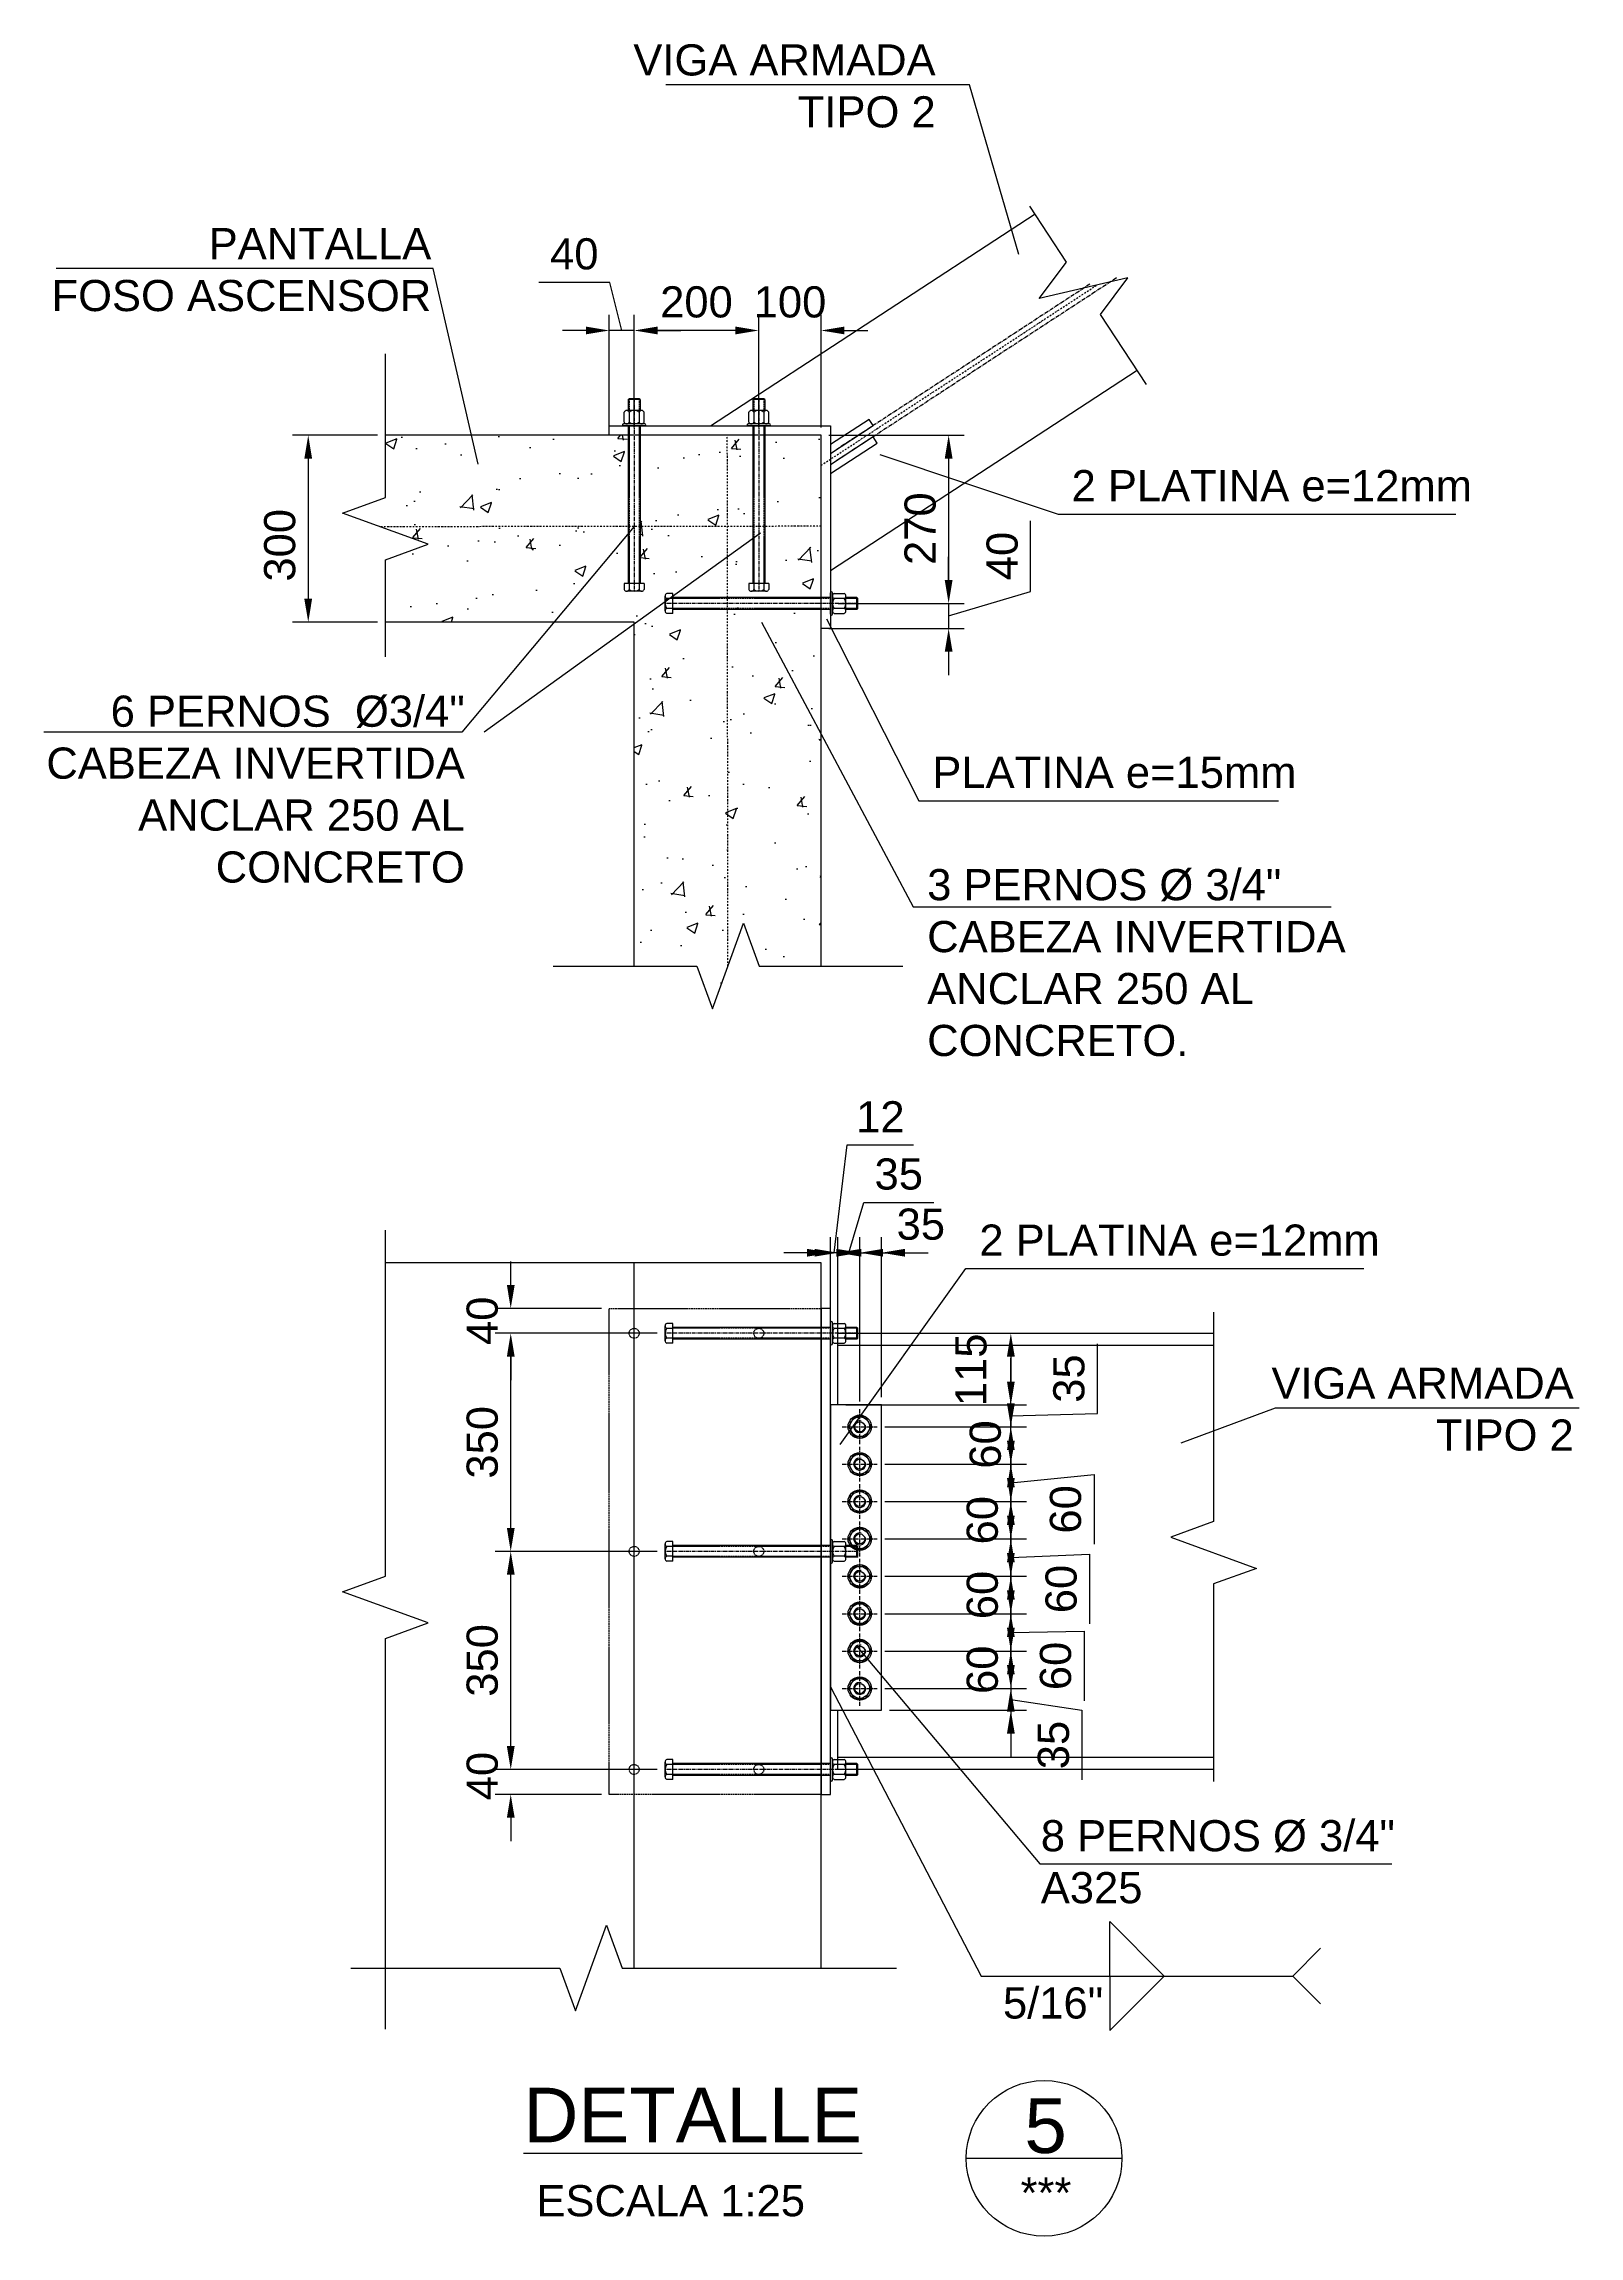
# Model space of a CAD drawing. Header units: millimetres. Extents: x 59135 to 3708801, y -250967 to 196121.
# Drawn here: x 3683792 to 3686255, y 160478 to 163996 of the extents above; entities that cross this region are included whole.
import ezdxf
from ezdxf.enums import TextEntityAlignment as Align

# ---------------------------------------------------------------- set-up
doc = ezdxf.new("R2010")
doc.units = ezdxf.units.MM
doc.header["$LTSCALE"] = 5
doc.header["$PDMODE"] = 3
for name, pattern in [('CENTER', [2, 1.25, -0.25, 0.25, -0.25]), ('DASHDOT', [1, 0.5, -0.25, 0, -0.25]), ('HIDDEN', [0.375, 0.25, -0.125])]:
    doc.linetypes.add(name, pattern=pattern)
doc.layers.get('Defpoints').update_dxf_attribs({"color": 251})
for name, color, linetype in [('EE-4', 2, 'Continuous'), ('EE-5', 7, 'Continuous'), ('EE-ACHURADOS', 9, 'Continuous'), ('EE-CENTROS', 8, 'CENTER'), ('EE-COTAS', 1, 'Continuous'), ('EE-EJES', 8, 'DASHDOT'), ('EE-OCULTAS', 252, 'HIDDEN'), ('EE-OCULTO', 252, 'HIDDEN'), ('EE-PERNOS 3-4', 71, 'Continuous'), ('EE-PLATINA 1-2', 121, 'Continuous'), ('EE-PLATINA 15', 141, 'Continuous'), ('EE-TEXTO 1', 4, 'Continuous'), ('EE-TEXTO 2', 2, 'Continuous'), ('EE-V ARMADA TIPO 2', 32, 'Continuous')]:
    doc.layers.add(name, color=color, linetype=linetype)
doc.styles.add('ARIAL EE', font='arial.ttf')
doc.dimstyles.new('EE 1_STANDAR', dxfattribs={"dimtxt": 2, "dimasz": 1.5, "dimexe": 1, "dimexo": 0.5, "dimgap": 0.8, "dimtad": 1, "dimdec": 0, "dimdsep": 46, "dimtxsty": 'ARIAL EE', "dimcen": 0.09, "dimclrd": 256, "dimclre": 256, "dimclrt": 2, "dimadec": 0, "dimazin": 0, "dimtfac": 1, "dimtdec": 0, "dimtofl": 0, "dimtmove": 1, "dimatfit": 2, "dimfxl": 1, "dimtolj": 1, "dimlwd": -1, "dimlwe": -1, "dimarcsym": 1})

# ---------------------------------------------------------------- blocks, each defined once
blk = doc.blocks.new('*U1687')
for p, q in [((-15.9, 253), (-15.9, 262.3)), ((-15.9, 253), (15.9, 253)), ((-11.9, 265.2), (11.9, 265.2)), ((-11.9, 265.2), (-7.9, 265.2)), ((-9.5, 0), (-9.5, 253)), ((-7.9, 265.2), (7.9, 265.2)), ((-7.9, 253), (-7.9, 262.3)), ((7.9, 253), (7.9, 262.3)), ((9.5, 0), (9.5, 253)), ((15.9, 253), (15.9, 262.3)), ((-17.2, 0), (17.2, 0)), ((-18.7, -1.6), (-18.7, -1.5)), ((-17.2, -3.1), (17.2, -3.1)), ((-15.9, -6), (-15.9, -21.8)), ((-11.9, -24.6), (11.9, -24.6)), ((-9.5, -42.2), (-9.5, -24.6)), ((-7.9, -21.8), (-7.9, -6)), ((7.9, -21.8), (7.9, -6)), ((9.5, -42.2), (9.5, -24.6)), ((15.9, -6), (15.9, -21.8)), ((18.7, -1.5), (18.7, -1.6)), ((-9.5, -42.2), (9.5, -42.2)), ((-9.5, -42.2), (-8, -43.7)), ((-8, -43.7), (8, -43.7)), ((9.5, -42.2), (8, -43.7))]:
    blk.add_line(p, q)
for centre, radius, start, end in [((-11.9, 261.1), 4.17, 17.9379, 162.0621), ((0, 252.9), 12.4, 50.0288, 129.9712), ((11.9, 261.1), 4.17, 17.9379, 162.0621), ((17.2, -1.5), 1.5, 0, 90), ((-17.2, -1.5), 1.5, 90, 180), ((-17.2, -1.6), 1.5, 180, 270), ((-11.9, -7.3), 4.17, 17.9379, 162.0621), ((-11.9, -20.5), 4.17, 197.9379, 342.0621), ((0, -15.5), 12.4, 50.0288, 129.9712), ((0, -12.3), 12.4, 230.0288, 309.9712), ((11.9, -7.3), 4.17, 17.9379, 162.0621), ((11.9, -20.5), 4.17, 197.9379, 342.0621), ((17.2, -1.6), 1.5, 270, 0)]:
    blk.add_arc(centre, radius, start, end)
at = {"layer": 'EE-CENTROS'}
blk.add_line((0, -43.7), (0, 265.2), dxfattribs=at)
at = {"layer": 'EE-OCULTAS'}
for p, q in [((-8, 0), (-8, 253)), ((8, 0), (8, 253)), ((-8, -43.7), (-8, -24.6)), ((8, -43.7), (8, -24.6))]:
    blk.add_line(p, q, dxfattribs=at)
blk = doc.blocks.new('T-3-4')
blk.add_lwpolyline([(-9.2, 15.9), (-18.3, 0), (-9.2, -15.9), (9.2, -15.9), (18.3, 0), (9.2, 15.9)], close=True)
for radius in [18.7, 15.9, 8.02]:
    blk.add_circle((0, 0), radius)
blk.add_arc((0, 0), 9.52, 75, 15)
at = {"layer": 'EE-CENTROS'}
for p, q in [((-28, 0), (28, 0)), ((0, -28), (0, 28))]:
    blk.add_line(p, q, dxfattribs=at)
blk = doc.blocks.new('*D1856')
at = {"layer": 'Defpoints', "color": 0, "transparency": 16777216}
for p in [(3685157.7, 161926.5), (3685066.2, 161811.5), (3685343.6, 161811.5)]:
    blk.add_point(p, dxfattribs=at)
at = {"layer": 'EE-COTAS', "transparency": 16777216}
for p, q in [((3685170.2, 161926.5), (3685368.6, 161926.5)), ((3685343.6, 161889), (3685343.6, 161849)), ((3685078.7, 161811.5), (3685368.6, 161811.5))]:
    blk.add_line(p, q, dxfattribs=at)
for points in [[(3685337.4, 161889), (3685349.9, 161889), (3685343.6, 161926.5)], [(3685337.4, 161849), (3685349.9, 161849), (3685343.6, 161811.5)]]:
    blk.add_solid(points, dxfattribs=at)
at = {"layer": 'EE-COTAS', "color": 2, "transparency": 16777216, "insert": (3685279.9, 161867.8), "char_height": 50, "attachment_point": 5, "rotation": 90, "style": 'ARIAL EE'}
blk.add_mtext('\\A1;115', dxfattribs=at)
blk = doc.blocks.new('*D1857')
at = {"layer": 'Defpoints', "color": 0, "transparency": 16777216}
for p in [(3685138.9, 161811.5), (3685129.2, 161776.5), (3685343.6, 161776.5)]:
    blk.add_point(p, dxfattribs=at)
at = {"layer": 'EE-COTAS', "transparency": 16777216}
for p, q in [((3685343.6, 161849), (3685343.6, 161886.5)), ((3685482.5, 161797.8), (3685482.5, 161909.7)), ((3685151.4, 161811.5), (3685368.6, 161811.5)), ((3685343.6, 161811.5), (3685343.6, 161776.5)), ((3685141.7, 161776.5), (3685368.6, 161776.5)), ((3685343.6, 161794), (3685482.5, 161797.8)), ((3685343.6, 161739), (3685343.6, 161701.5))]:
    blk.add_line(p, q, dxfattribs=at)
for points in [[(3685337.4, 161849), (3685349.9, 161849), (3685343.6, 161811.5)], [(3685337.4, 161739), (3685349.9, 161739), (3685343.6, 161776.5)]]:
    blk.add_solid(points, dxfattribs=at)
at = {"layer": 'EE-COTAS', "color": 2, "transparency": 16777216, "insert": (3685437, 161853.8), "char_height": 50, "attachment_point": 5, "rotation": 90, "style": 'ARIAL EE'}
blk.add_mtext('\\A1;35', dxfattribs=at)
blk = doc.blocks.new('*D1858')
at = {"layer": 'Defpoints', "color": 0, "transparency": 16777216}
for p in [(3685129.2, 161776.5), (3685129.2, 161716.5), (3685343.6, 161716.5)]:
    blk.add_point(p, dxfattribs=at)
at = {"layer": 'EE-COTAS', "transparency": 16777216}
for p, q in [((3685343.6, 161814), (3685343.6, 161851.5)), ((3685141.7, 161776.5), (3685368.6, 161776.5)), ((3685141.7, 161716.5), (3685368.6, 161716.5)), ((3685343.6, 161679), (3685343.6, 161641.5))]:
    blk.add_line(p, q, dxfattribs=at)
for points in [[(3685337.4, 161814), (3685349.9, 161814), (3685343.6, 161776.5)], [(3685337.4, 161679), (3685349.9, 161679), (3685343.6, 161716.5)]]:
    blk.add_solid(points, dxfattribs=at)
at = {"layer": 'EE-COTAS', "color": 2, "transparency": 16777216, "insert": (3685302.9, 161748), "char_height": 50, "attachment_point": 5, "rotation": 90, "style": 'ARIAL EE'}
blk.add_mtext('\\A1;60', dxfattribs=at)
blk = doc.blocks.new('*D1859')
at = {"layer": 'Defpoints', "color": 0, "transparency": 16777216}
for p in [(3685129.2, 161716.5), (3685129.2, 161656.5), (3685343.6, 161656.5)]:
    blk.add_point(p, dxfattribs=at)
at = {"layer": 'EE-COTAS', "transparency": 16777216}
for p, q in [((3685343.6, 161754), (3685343.6, 161791.5)), ((3685141.7, 161716.5), (3685368.6, 161716.5)), ((3685343.6, 161716.5), (3685343.6, 161656.5)), ((3685343.6, 161686.5), (3685477.2, 161699.8)), ((3685477.2, 161699.8), (3685477.2, 161588.1)), ((3685141.7, 161656.5), (3685368.6, 161656.5)), ((3685343.6, 161619), (3685343.6, 161581.5))]:
    blk.add_line(p, q, dxfattribs=at)
for points in [[(3685337.4, 161754), (3685349.9, 161754), (3685343.6, 161716.5)], [(3685337.4, 161619), (3685349.9, 161619), (3685343.6, 161656.5)]]:
    blk.add_solid(points, dxfattribs=at)
at = {"layer": 'EE-COTAS', "color": 2, "transparency": 16777216, "insert": (3685431.6, 161643.9), "char_height": 50, "attachment_point": 5, "rotation": 90, "style": 'ARIAL EE'}
blk.add_mtext('\\A1;60', dxfattribs=at)
blk = doc.blocks.new('*D1860')
at = {"layer": 'Defpoints', "color": 0, "transparency": 16777216}
for p in [(3685129.2, 161656.5), (3685129.2, 161596.5), (3685343.6, 161596.5)]:
    blk.add_point(p, dxfattribs=at)
at = {"layer": 'EE-COTAS', "transparency": 16777216}
for p, q in [((3685343.6, 161694), (3685343.6, 161731.5)), ((3685141.7, 161656.5), (3685368.6, 161656.5)), ((3685141.7, 161596.5), (3685368.6, 161596.5)), ((3685343.6, 161559), (3685343.6, 161521.5))]:
    blk.add_line(p, q, dxfattribs=at)
for points in [[(3685337.4, 161694), (3685349.9, 161694), (3685343.6, 161656.5)], [(3685337.4, 161559), (3685349.9, 161559), (3685343.6, 161596.5)]]:
    blk.add_solid(points, dxfattribs=at)
at = {"layer": 'EE-COTAS', "color": 2, "transparency": 16777216, "insert": (3685298.1, 161626.5), "char_height": 50, "attachment_point": 5, "rotation": 90, "style": 'ARIAL EE'}
blk.add_mtext('\\A1;60', dxfattribs=at)
blk = doc.blocks.new('*D1861')
at = {"layer": 'Defpoints', "color": 0, "transparency": 16777216}
for p in [(3685129.2, 161596.5), (3685129.2, 161536.5), (3685343.6, 161536.5)]:
    blk.add_point(p, dxfattribs=at)
at = {"layer": 'EE-COTAS', "transparency": 16777216}
for p, q in [((3685343.6, 161634), (3685343.6, 161671.5)), ((3685141.7, 161596.5), (3685368.6, 161596.5)), ((3685343.6, 161596.5), (3685343.6, 161536.5)), ((3685343.6, 161566.5), (3685470, 161571.9)), ((3685470, 161571.9), (3685470, 161460.2)), ((3685141.7, 161536.5), (3685368.6, 161536.5)), ((3685343.6, 161499), (3685343.6, 161461.5))]:
    blk.add_line(p, q, dxfattribs=at)
for points in [[(3685337.4, 161634), (3685349.9, 161634), (3685343.6, 161596.5)], [(3685337.4, 161499), (3685349.9, 161499), (3685343.6, 161536.5)]]:
    blk.add_solid(points, dxfattribs=at)
at = {"layer": 'EE-COTAS', "color": 2, "transparency": 16777216, "insert": (3685424.5, 161516.1), "char_height": 50, "attachment_point": 5, "rotation": 90, "style": 'ARIAL EE'}
blk.add_mtext('\\A1;60', dxfattribs=at)
blk = doc.blocks.new('*D1862')
at = {"layer": 'Defpoints', "color": 0, "transparency": 16777216}
for p in [(3685129.2, 161536.5), (3685129.2, 161476.5), (3685343.6, 161476.5)]:
    blk.add_point(p, dxfattribs=at)
at = {"layer": 'EE-COTAS', "transparency": 16777216}
for p, q in [((3685343.6, 161574), (3685343.6, 161611.5)), ((3685141.7, 161536.5), (3685368.6, 161536.5)), ((3685141.7, 161476.5), (3685368.6, 161476.5)), ((3685343.6, 161439), (3685343.6, 161401.5))]:
    blk.add_line(p, q, dxfattribs=at)
for points in [[(3685337.4, 161574), (3685349.9, 161574), (3685343.6, 161536.5)], [(3685337.4, 161439), (3685349.9, 161439), (3685343.6, 161476.5)]]:
    blk.add_solid(points, dxfattribs=at)
at = {"layer": 'EE-COTAS', "color": 2, "transparency": 16777216, "insert": (3685298.1, 161506.5), "char_height": 50, "attachment_point": 5, "rotation": 90, "style": 'ARIAL EE'}
blk.add_mtext('\\A1;60', dxfattribs=at)
blk = doc.blocks.new('*D1863')
at = {"layer": 'Defpoints', "color": 0, "transparency": 16777216}
for p in [(3685129.2, 161476.5), (3685129.2, 161416.5), (3685343.6, 161416.5)]:
    blk.add_point(p, dxfattribs=at)
at = {"layer": 'EE-COTAS', "transparency": 16777216}
for p, q in [((3685343.6, 161514), (3685343.6, 161551.5)), ((3685141.7, 161476.5), (3685368.6, 161476.5)), ((3685343.6, 161476.5), (3685343.6, 161416.5)), ((3685343.6, 161446.5), (3685461.1, 161448.4)), ((3685461.1, 161448.4), (3685461.1, 161336.7)), ((3685141.7, 161416.5), (3685368.6, 161416.5)), ((3685343.6, 161379), (3685343.6, 161341.5))]:
    blk.add_line(p, q, dxfattribs=at)
for points in [[(3685337.4, 161514), (3685349.9, 161514), (3685343.6, 161476.5)], [(3685337.4, 161379), (3685349.9, 161379), (3685343.6, 161416.5)]]:
    blk.add_solid(points, dxfattribs=at)
at = {"layer": 'EE-COTAS', "color": 2, "transparency": 16777216, "insert": (3685415.6, 161392.6), "char_height": 50, "attachment_point": 5, "rotation": 90, "style": 'ARIAL EE'}
blk.add_mtext('\\A1;60', dxfattribs=at)
blk = doc.blocks.new('*D1864')
at = {"layer": 'Defpoints', "color": 0, "transparency": 16777216}
for p in [(3685129.2, 161416.5), (3685129.2, 161356.5), (3685343.6, 161356.5)]:
    blk.add_point(p, dxfattribs=at)
at = {"layer": 'EE-COTAS', "transparency": 16777216}
for p, q in [((3685343.6, 161454), (3685343.6, 161491.5)), ((3685141.7, 161416.5), (3685368.6, 161416.5)), ((3685141.7, 161356.5), (3685368.6, 161356.5)), ((3685343.6, 161319), (3685343.6, 161281.5))]:
    blk.add_line(p, q, dxfattribs=at)
for points in [[(3685337.4, 161454), (3685349.9, 161454), (3685343.6, 161416.5)], [(3685337.4, 161319), (3685349.9, 161319), (3685343.6, 161356.5)]]:
    blk.add_solid(points, dxfattribs=at)
at = {"layer": 'EE-COTAS', "color": 2, "transparency": 16777216, "insert": (3685298.1, 161386.5), "char_height": 50, "attachment_point": 5, "rotation": 90, "style": 'ARIAL EE'}
blk.add_mtext('\\A1;60', dxfattribs=at)
blk = doc.blocks.new('*D1865')
at = {"layer": 'Defpoints', "color": 0, "transparency": 16777216}
for p in [(3685129.2, 161356.5), (3685136.2, 161321.5), (3685343.6, 161321.5)]:
    blk.add_point(p, dxfattribs=at)
at = {"layer": 'EE-COTAS', "transparency": 16777216}
for p, q in [((3685343.6, 161394), (3685343.6, 161431.5)), ((3685141.7, 161356.5), (3685368.6, 161356.5)), ((3685343.6, 161356.5), (3685343.6, 161321.5)), ((3685148.7, 161321.5), (3685368.6, 161321.5)), ((3685343.6, 161339), (3685457.7, 161321.7)), ((3685457.7, 161321.7), (3685457.7, 161209.7)), ((3685343.6, 161284), (3685343.6, 161246.5))]:
    blk.add_line(p, q, dxfattribs=at)
for points in [[(3685337.4, 161394), (3685349.9, 161394), (3685343.6, 161356.5)], [(3685337.4, 161284), (3685349.9, 161284), (3685343.6, 161321.5)]]:
    blk.add_solid(points, dxfattribs=at)
at = {"layer": 'EE-COTAS', "color": 2, "transparency": 16777216, "insert": (3685412.2, 161265.7), "char_height": 50, "attachment_point": 5, "rotation": 90, "style": 'ARIAL EE'}
blk.add_mtext('\\A1;35', dxfattribs=at)
blk = doc.blocks.new('*D1866')
at = {"layer": 'Defpoints', "color": 0, "transparency": 16777216}
for p in [(3685101.2, 162055.7), (3685136.2, 161811.5), (3685101.2, 161804.5)]:
    blk.add_point(p, dxfattribs=at)
at = {"layer": 'EE-COTAS', "transparency": 16777216}
for p, q in [((3685063.7, 162055.7), (3685026.2, 162055.7)), ((3685101.2, 161817), (3685101.2, 162080.7)), ((3685136.2, 161824), (3685136.2, 162080.7)), ((3685173.7, 162055.7), (3685211.2, 162055.7))]:
    blk.add_line(p, q, dxfattribs=at)
for points in [[(3685063.7, 162062), (3685063.7, 162049.5), (3685101.2, 162055.7)], [(3685173.7, 162062), (3685173.7, 162049.5), (3685136.2, 162055.7)]]:
    blk.add_solid(points, dxfattribs=at)
at = {"layer": 'EE-COTAS', "color": 2, "transparency": 16777216, "insert": (3685199.2, 162101.3), "char_height": 50, "attachment_point": 5, "style": 'ARIAL EE'}
blk.add_mtext('\\A1;35', dxfattribs=at)
blk = doc.blocks.new('*D1867')
at = {"layer": 'Defpoints', "color": 0, "transparency": 16777216}
for p in [(3685066.2, 162055.7), (3685066.2, 161811.5), (3685101.2, 161804.5)]:
    blk.add_point(p, dxfattribs=at)
at = {"layer": 'EE-COTAS', "transparency": 16777216}
for p, q in [((3685083.7, 162055.7), (3685107.8, 162136.3)), ((3685107.8, 162136.3), (3685219.8, 162136.3)), ((3685028.7, 162055.7), (3684991.2, 162055.7)), ((3685066.2, 161824), (3685066.2, 162080.7)), ((3685101.2, 162055.7), (3685066.2, 162055.7)), ((3685101.2, 161817), (3685101.2, 162080.7)), ((3685138.7, 162055.7), (3685176.2, 162055.7))]:
    blk.add_line(p, q, dxfattribs=at)
for points in [[(3685028.7, 162062), (3685028.7, 162049.5), (3685066.2, 162055.7)], [(3685138.7, 162062), (3685138.7, 162049.5), (3685101.2, 162055.7)]]:
    blk.add_solid(points, dxfattribs=at)
at = {"layer": 'EE-COTAS', "color": 2, "transparency": 16777216, "insert": (3685163.8, 162181.8), "char_height": 50, "attachment_point": 5, "style": 'ARIAL EE'}
blk.add_mtext('\\A1;35', dxfattribs=at)
blk = doc.blocks.new('*D1868')
at = {"layer": 'Defpoints', "color": 0, "transparency": 16777216}
for p in [(3685054.2, 162055.7), (3685054.2, 161811.5), (3685066.2, 161811.5)]:
    blk.add_point(p, dxfattribs=at)
at = {"layer": 'EE-COTAS', "transparency": 16777216}
for p, q in [((3685060.2, 162055.7), (3685081.1, 162228.8)), ((3685081.1, 162228.8), (3685187.5, 162228.8)), ((3685016.7, 162055.7), (3684979.2, 162055.7)), ((3685054.2, 161824), (3685054.2, 162080.7)), ((3685066.2, 162055.7), (3685054.2, 162055.7)), ((3685066.2, 161824), (3685066.2, 162080.7)), ((3685103.7, 162055.7), (3685141.2, 162055.7))]:
    blk.add_line(p, q, dxfattribs=at)
for points in [[(3685016.7, 162062), (3685016.7, 162049.5), (3685054.2, 162055.7)], [(3685103.7, 162062), (3685103.7, 162049.5), (3685066.2, 162055.7)]]:
    blk.add_solid(points, dxfattribs=at)
at = {"layer": 'EE-COTAS', "color": 2, "transparency": 16777216, "insert": (3685134.3, 162273.9), "char_height": 50, "attachment_point": 5, "style": 'ARIAL EE'}
blk.add_mtext('\\A1;12', dxfattribs=at)
blk = doc.blocks.new('*D1869')
at = {"layer": 'Defpoints', "color": 0, "transparency": 16777216}
for p in [(3684541.2, 161226.5), (3684788.9, 161226.5), (3684699.2, 161186.5)]:
    blk.add_point(p, dxfattribs=at)
at = {"layer": 'EE-COTAS', "transparency": 16777216}
for p, q in [((3684541.2, 161264), (3684541.2, 161301.5)), ((3684776.4, 161226.5), (3684516.2, 161226.5)), ((3684686.7, 161186.5), (3684516.2, 161186.5)), ((3684541.2, 161149), (3684541.2, 161111.5))]:
    blk.add_line(p, q, dxfattribs=at)
for points in [[(3684535, 161264), (3684547.5, 161264), (3684541.2, 161226.5)], [(3684535, 161149), (3684547.5, 161149), (3684541.2, 161186.5)]]:
    blk.add_solid(points, dxfattribs=at)
at = {"layer": 'EE-COTAS', "color": 2, "transparency": 16777216, "insert": (3684495.7, 161215.9), "char_height": 50, "attachment_point": 5, "rotation": 90, "style": 'ARIAL EE'}
blk.add_mtext('\\A1;40', dxfattribs=at)
blk = doc.blocks.new('*D1870')
at = {"layer": 'Defpoints', "color": 0, "transparency": 16777216}
for p in [(3684541.2, 161576.5), (3684788.9, 161576.5), (3684788.9, 161226.5)]:
    blk.add_point(p, dxfattribs=at)
at = {"layer": 'EE-COTAS', "transparency": 16777216}
for p, q in [((3684776.4, 161576.5), (3684516.2, 161576.5)), ((3684541.2, 161264), (3684541.2, 161539)), ((3684776.4, 161226.5), (3684516.2, 161226.5))]:
    blk.add_line(p, q, dxfattribs=at)
for points in [[(3684535, 161539), (3684547.5, 161539), (3684541.2, 161576.5)], [(3684535, 161264), (3684547.5, 161264), (3684541.2, 161226.5)]]:
    blk.add_solid(points, dxfattribs=at)
at = {"layer": 'EE-COTAS', "color": 2, "transparency": 16777216, "insert": (3684495.7, 161401.5), "char_height": 50, "attachment_point": 5, "rotation": 90, "style": 'ARIAL EE'}
blk.add_mtext('\\A1;350', dxfattribs=at)
blk = doc.blocks.new('*D1871')
at = {"layer": 'Defpoints', "color": 0, "transparency": 16777216}
for p in [(3684541.2, 161926.5), (3684788.9, 161926.5), (3684788.9, 161576.5)]:
    blk.add_point(p, dxfattribs=at)
at = {"layer": 'EE-COTAS', "transparency": 16777216}
for p, q in [((3684776.4, 161926.5), (3684516.2, 161926.5)), ((3684541.2, 161614), (3684541.2, 161889)), ((3684776.4, 161576.5), (3684516.2, 161576.5))]:
    blk.add_line(p, q, dxfattribs=at)
for points in [[(3684535, 161889), (3684547.5, 161889), (3684541.2, 161926.5)], [(3684535, 161614), (3684547.5, 161614), (3684541.2, 161576.5)]]:
    blk.add_solid(points, dxfattribs=at)
at = {"layer": 'EE-COTAS', "color": 2, "transparency": 16777216, "insert": (3684495.7, 161751.5), "char_height": 50, "attachment_point": 5, "rotation": 90, "style": 'ARIAL EE'}
blk.add_mtext('\\A1;350', dxfattribs=at)
blk = doc.blocks.new('*D1872')
at = {"layer": 'Defpoints', "color": 0, "transparency": 16777216}
for p in [(3684541.2, 161966.5), (3684699.2, 161966.5), (3684788.9, 161926.5)]:
    blk.add_point(p, dxfattribs=at)
at = {"layer": 'EE-COTAS', "transparency": 16777216}
for p, q in [((3684541.2, 162004), (3684541.2, 162041.5)), ((3684686.7, 161966.5), (3684516.2, 161966.5)), ((3684776.4, 161926.5), (3684516.2, 161926.5)), ((3684541.2, 161889), (3684541.2, 161851.5))]:
    blk.add_line(p, q, dxfattribs=at)
for points in [[(3684535, 162004), (3684547.5, 162004), (3684541.2, 161966.5)], [(3684535, 161889), (3684547.5, 161889), (3684541.2, 161926.5)]]:
    blk.add_solid(points, dxfattribs=at)
at = {"layer": 'EE-COTAS', "color": 2, "transparency": 16777216, "insert": (3684495.7, 161946.5), "char_height": 50, "attachment_point": 5, "rotation": 90, "style": 'ARIAL EE'}
blk.add_mtext('\\A1;40', dxfattribs=at)
blk = doc.blocks.new('*D1873')
at = {"layer": 'Defpoints', "color": 0, "transparency": 16777216}
for p in [(3685039.2, 163367.7), (3685054.2, 163097.7), (3685243.8, 163097.7)]:
    blk.add_point(p, dxfattribs=at)
at = {"layer": 'EE-COTAS', "transparency": 16777216}
for p, q in [((3685051.7, 163367.7), (3685268.8, 163367.7)), ((3685243.8, 163330.2), (3685243.8, 163135.2)), ((3685066.7, 163097.7), (3685268.8, 163097.7))]:
    blk.add_line(p, q, dxfattribs=at)
for points in [[(3685237.6, 163330.2), (3685250.1, 163330.2), (3685243.8, 163367.7)], [(3685237.6, 163135.2), (3685250.1, 163135.2), (3685243.8, 163097.7)]]:
    blk.add_solid(points, dxfattribs=at)
at = {"layer": 'EE-COTAS', "color": 2, "transparency": 16777216, "insert": (3685198.3, 163217.8), "char_height": 50, "attachment_point": 5, "rotation": 90, "style": 'ARIAL EE'}
blk.add_mtext('\\A1;270', dxfattribs=at)
blk = doc.blocks.new('*D1874')
at = {"layer": 'Defpoints', "color": 0, "transparency": 16777216}
for p in [(3685054.2, 163097.7), (3685039.2, 163057.7), (3685243.8, 163057.7)]:
    blk.add_point(p, dxfattribs=at)
at = {"layer": 'EE-COTAS', "transparency": 16777216}
for p, q in [((3685375.4, 163117.2), (3685375.4, 163230.6)), ((3685243.8, 163135.2), (3685243.8, 163172.7)), ((3685243.8, 163077.7), (3685375.4, 163117.2)), ((3685066.7, 163097.7), (3685268.8, 163097.7)), ((3685243.8, 163097.7), (3685243.8, 163057.7)), ((3685051.7, 163057.7), (3685268.8, 163057.7)), ((3685243.8, 163020.2), (3685243.8, 162982.7))]:
    blk.add_line(p, q, dxfattribs=at)
for points in [[(3685237.6, 163135.2), (3685250.1, 163135.2), (3685243.8, 163097.7)], [(3685237.6, 163020.2), (3685250.1, 163020.2), (3685243.8, 163057.7)]]:
    blk.add_solid(points, dxfattribs=at)
at = {"layer": 'EE-COTAS', "color": 2, "transparency": 16777216, "insert": (3685329.9, 163173.9), "char_height": 50, "attachment_point": 5, "rotation": 90, "style": 'ARIAL EE'}
blk.add_mtext('\\A1;40', dxfattribs=at)
blk = doc.blocks.new('*D1875')
at = {"layer": 'Defpoints', "color": 0, "transparency": 16777216}
for p in [(3684939.2, 163535.8), (3684939.2, 163367.7), (3685039.2, 163367.7)]:
    blk.add_point(p, dxfattribs=at)
at = {"layer": 'EE-COTAS', "transparency": 16777216}
for p, q in [((3684901.7, 163535.8), (3684864.2, 163535.8)), ((3684939.2, 163380.2), (3684939.2, 163560.8)), ((3685039.2, 163380.2), (3685039.2, 163560.8)), ((3685076.7, 163535.8), (3685114.2, 163535.8))]:
    blk.add_line(p, q, dxfattribs=at)
for points in [[(3684901.7, 163542.1), (3684901.7, 163529.6), (3684939.2, 163535.8)], [(3685076.7, 163542.1), (3685076.7, 163529.6), (3685039.2, 163535.8)]]:
    blk.add_solid(points, dxfattribs=at)
at = {"layer": 'EE-COTAS', "color": 2, "transparency": 16777216, "insert": (3684989.3, 163581.4), "char_height": 50, "attachment_point": 5, "style": 'ARIAL EE'}
blk.add_mtext('\\A1;100', dxfattribs=at)
blk = doc.blocks.new('*D1876')
at = {"layer": 'Defpoints', "color": 0, "transparency": 16777216}
for p in [(3684739.2, 163535.8), (3684739.2, 163367.7), (3684939.2, 163367.7)]:
    blk.add_point(p, dxfattribs=at)
at = {"layer": 'EE-COTAS', "transparency": 16777216}
for p, q in [((3684739.2, 163380.2), (3684739.2, 163560.8)), ((3684901.7, 163535.8), (3684776.7, 163535.8)), ((3684939.2, 163380.2), (3684939.2, 163560.8))]:
    blk.add_line(p, q, dxfattribs=at)
for points in [[(3684776.7, 163542.1), (3684776.7, 163529.6), (3684739.2, 163535.8)], [(3684901.7, 163542.1), (3684901.7, 163529.6), (3684939.2, 163535.8)]]:
    blk.add_solid(points, dxfattribs=at)
at = {"layer": 'EE-COTAS', "color": 2, "transparency": 16777216, "insert": (3684839.2, 163581.4), "char_height": 50, "attachment_point": 5, "style": 'ARIAL EE'}
blk.add_mtext('\\A1;200', dxfattribs=at)
blk = doc.blocks.new('*D1877')
at = {"layer": 'Defpoints', "color": 0, "transparency": 16777216}
for p in [(3684699.2, 163535.8), (3684699.2, 163367.7), (3684739.2, 163367.7)]:
    blk.add_point(p, dxfattribs=at)
at = {"layer": 'EE-COTAS', "transparency": 16777216}
for p, q in [((3684700, 163613), (3684586.5, 163613)), ((3684719.2, 163535.8), (3684700, 163613)), ((3684661.7, 163535.8), (3684624.2, 163535.8)), ((3684699.2, 163380.2), (3684699.2, 163560.8)), ((3684739.2, 163535.8), (3684699.2, 163535.8)), ((3684739.2, 163380.2), (3684739.2, 163560.8)), ((3684776.7, 163535.8), (3684814.2, 163535.8))]:
    blk.add_line(p, q, dxfattribs=at)
for points in [[(3684661.7, 163542.1), (3684661.7, 163529.6), (3684699.2, 163535.8)], [(3684776.7, 163542.1), (3684776.7, 163529.6), (3684739.2, 163535.8)]]:
    blk.add_solid(points, dxfattribs=at)
at = {"layer": 'EE-COTAS', "color": 2, "transparency": 16777216, "insert": (3684643.2, 163658.5), "char_height": 50, "attachment_point": 5, "style": 'ARIAL EE'}
blk.add_mtext('\\A1;40', dxfattribs=at)
blk = doc.blocks.new('*D1878')
at = {"layer": 'Defpoints', "color": 0, "transparency": 16777216}
for p in [(3684340.1, 163367.7), (3684216.3, 163067.7), (3684340.1, 163067.7)]:
    blk.add_point(p, dxfattribs=at)
at = {"layer": 'EE-COTAS', "transparency": 16777216}
for p, q in [((3684327.6, 163367.7), (3684191.3, 163367.7)), ((3684216.3, 163330.2), (3684216.3, 163105.2)), ((3684327.6, 163067.7), (3684191.3, 163067.7))]:
    blk.add_line(p, q, dxfattribs=at)
for points in [[(3684210, 163330.2), (3684222.5, 163330.2), (3684216.3, 163367.7)], [(3684210, 163105.2), (3684222.5, 163105.2), (3684216.3, 163067.7)]]:
    blk.add_solid(points, dxfattribs=at)
at = {"layer": 'EE-COTAS', "color": 2, "transparency": 16777216, "insert": (3684170.8, 163191.1), "char_height": 50, "attachment_point": 5, "rotation": 90, "style": 'ARIAL EE'}
blk.add_mtext('\\A1;300', dxfattribs=at)
blk = doc.blocks.new('AWS-FILL')
for p, q in [((0, 0), (20, 0)), ((8.25, -3.5), (11.75, 0)), ((8.25, 0), (8.25, -3.5))]:
    blk.add_line(p, q)
at = {"layer": 'EE-TEXTO 2', "style": 'ARIAL EE', "flags": 12}
blk.add_attdef('VALOR_SOLDADURA', text='', height=2, dxfattribs=at).set_placement((7.83, -2.73), align=Align.RIGHT)
blk.add_attdef('DE-TANTO-CADA-TANTO', (12.68, -2.68), '', height=2, dxfattribs=at)
blk = doc.blocks.new('OBSERVACION')
for q in [(1.78, 1.78), (1.78, -1.78)]:
    blk.add_line((0, 0), q)
at = {"layer": 'EE-TEXTO 2', "style": 'ARIAL EE', "flags": 4}
blk.add_attdef('OBSERVACION', (2.3, -1.07), '', height=2, dxfattribs=at)
blk = doc.blocks.new('TÍTULO DETALLE')
at = {"layer": 'EE-5'}
blk.add_line((17.55, -1.03), (27.55, -1.03), dxfattribs=at)
blk.add_circle((22.55, -1.03), 5, dxfattribs=at)
at = {"layer": 'EE-TEXTO 1', "style": 'ARIAL EE'}
blk.add_attdef('%%UDETALLE', text='', height=3.5, dxfattribs=at).set_placement((0, 0), align=Align.CENTER)
blk.add_attdef('X', text='', height=3.5, dxfattribs=at).set_placement((22.65, 1.06), align=Align.MIDDLE_CENTER)
at = {"layer": 'EE-TEXTO 2', "style": 'ARIAL EE'}
for tag, p in [('SUBTÍTULO1', (-0.58, -4.97)), ('SUBTÍTULO2', (-0.58, -8.28)), ('SUBTÍTULO3', (-0.56, -11.65)), ('ESCALA', (-1.42, -15.07))]:
    blk.add_attdef(tag, text='', height=2, dxfattribs=at).set_placement(p, align=Align.CENTER)
blk.add_attdef('###', text='', height=2, dxfattribs=at).set_placement((22.67, -3.25), align=Align.MIDDLE_CENTER)

msp = doc.modelspace()

# ---------------------------------------------------------------- hatches: boundary and pattern name
at = {"layer": 'EE-ACHURADOS'}
h = msp.add_hatch(dxfattribs=at)
h.set_pattern_fill('AR-CONC', color=256)
h.set_pattern_definition([(50, (1366981.6, -14884.61), (182.184669, -15.939086), [19.05, -209.55]), (355, (1366981.6, -14884.61), (-35.243421, 191.056845), [15.24, -167.640584]), (100.451445, (1366996.79, -14885.94), (146.941247, 175.117752), [16.190009, -178.090245]), (46.1842, (1366981.6, -14833.81), (271.07904, -42.042328), [28.575, -314.325]), (96.635558, (1367004.2, -14837.32), (237.404134, 247.426125), [24.285023, -267.135608]), (351.184151, (1366981.6, -14833.8), (237.404134, 247.426125), [22.859967, -251.459732]), (21, (1367007, -14846.51), (151.614391, -102.265198), [19.05, -209.55]), (326, (1367007, -14846.51), (61.802028, 184.187966), [15.24, -167.64]), (71.451445, (1367019.64, -14855.03), (213.416419, 81.922769), [16.190009, -178.089938]), (37.5, (1366981.603, -14884.61), (3.0886033, 84.5550389), [0, -165.608, 0, -170.18, 0, -168.275]), (7.5, (1366981.6, -14884.61), (66.8196625, 100.1805748), [0, -97.028, 0, -161.798, 0, -64.135]), (327.5, (1366924.96, -14884.61), (135.5905952, -5.728744), [0, -63.5, 0, -198.12, 0, -262.89]), (317.5, (1366899.56, -14884.61), (148.1291814, 25.426491), [0, -82.55, 0, -131.572, 0, -186.69])])
h.paths.add_polyline_path([(3684729.7, 163221.3), (3684332.1, 163220.8), (3684408.8, 163192.9), (3684340.1, 163167.9), (3684340.1, 163067.7), (3684739.2, 163067.7), (3684739.2, 162515.7), (3684839.7, 162515.7), (3684864.7, 162447), (3684889.7, 162515.7), (3684889, 163058.2), (3684801.2, 163058.2), (3684801.2, 163051.8), (3684794.4, 163051.8, -0.509179), (3684788.9, 163055.8), (3684788.9, 163079.6, -0.325222), (3684791.8, 163083.6), (3684801.2, 163083.6), (3684801.2, 163077.2), (3684889, 163077.2), (3684888.9, 163221.4), (3684748.7, 163221.3), (3684748.7, 163129.7), (3684755.1, 163129.7), (3684755.1, 163122.9, -0.509184), (3684751.1, 163117.5), (3684727.3, 163117.5, -0.325219), (3684723.3, 163120.3), (3684723.3, 163129.7), (3684729.7, 163129.7)])
h.paths.add_polyline_path([(3684729.7, 163367.7), (3684699.2, 163367.7), (3684340.1, 163367.7), (3684340.1, 163267.9), (3684271.5, 163242.9), (3684332.1, 163220.8), (3684729.7, 163221.3)])
h.paths.add_polyline_path([(3684888.7, 163367.7), (3684748.7, 163367.7), (3684748.7, 163221.3), (3684888.9, 163221.4)])
h.paths.add_polyline_path([(3685039.2, 163367.7), (3684948.7, 163367.7), (3684948.7, 163221.5), (3685039.2, 163221.6)])
h.paths.add_polyline_path([(3684929.7, 163367.7), (3684888.7, 163367.7), (3684888.9, 163221.4), (3684929.7, 163221.5)])
h.paths.add_polyline_path([(3685039.2, 163221.6), (3684948.7, 163221.5), (3684948.7, 163129.7), (3684955.1, 163129.7), (3684955.1, 163120.3, -0.325219), (3684951.1, 163117.5), (3684927.3, 163117.5, -0.325219), (3684923.3, 163120.3), (3684923.3, 163129.7), (3684929.7, 163129.7), (3684929.7, 163221.5), (3684888.9, 163221.4), (3684889, 163077.2), (3685039.2, 163077.2)])
h.paths.add_polyline_path([(3685039.2, 163058.2), (3684889, 163058.2), (3684889.7, 162515.7), (3684914.7, 162584.4), (3684939.7, 162515.7), (3685039.2, 162515.7)])

# ---------------------------------------------------------------- linework, layer by layer
at = {"layer": 'EE-4'}
for points in [[(3685039.2, 162515.7), (3685039.2, 163367.7), (3684340.1, 163367.7)], [(3684739.2, 162515.7), (3684739.2, 163067.7), (3684340.1, 163067.7)], [(3685039.2, 160907.7), (3685039.2, 162039.5), (3684340.1, 162039.5)], [(3684739.2, 160907.7), (3684739.2, 162039.5)]]:
    msp.add_lwpolyline(points, dxfattribs=at)
at = {"layer": 'EE-CENTROS'}
for p, q in [((3685513.1, 163620.1), (3685064.2, 163327)), ((3685470.4, 163610.1), (3685064.2, 163344.9))]:
    msp.add_line(p, q, dxfattribs=at)
at = {"layer": 'EE-COTAS', "linetype": 'Continuous'}
for points in [[(3685561.3, 163449), (3685487.7, 163561.7), (3685531.5, 163620.2), (3685389.2, 163587), (3685433, 163645.4), (3685374.2, 163735.5)], [(3684340.1, 163011.9), (3684340.1, 163167.9), (3684408.8, 163192.9), (3684271.5, 163242.9), (3684340.1, 163267.9), (3684340.1, 163498.4)], [(3684609.1, 162515.7), (3684839.7, 162515.7), (3684864.7, 162447), (3684914.7, 162584.4), (3684939.7, 162515.7), (3685170.2, 162515.7)], [(3684340.1, 160809.8), (3684340.1, 161436.7), (3684408.8, 161461.7), (3684271.5, 161511.7), (3684340.1, 161536.7), (3684340.1, 162091.8)], [(3685669, 161960.4), (3685669, 161624.2), (3685600.3, 161599.2), (3685737.7, 161549.2), (3685669, 161524.2), (3685669, 161206.9)], [(3684284.7, 160907.7), (3684620, 160907.7), (3684645, 160839), (3684695, 160976.4), (3684720, 160907.7), (3685160.1, 160907.7)]]:
    msp.add_lwpolyline(points, dxfattribs=at)
at = {"layer": 'EE-EJES'}
for points in [[(3685039.2, 163319.6), (3685481.7, 163608.6)], [(3684889.7, 162515.7), (3684888.7, 163367.6)], [(3685039.2, 163221.6), (3684332.1, 163220.8)]]:
    msp.add_lwpolyline(points, dxfattribs=at)
at = {"layer": 'EE-OCULTO'}
msp.add_lwpolyline([(3684699.2, 161966.5), (3685039.2, 161966.5), (3685039.2, 161186.5), (3684699.2, 161186.5)], close=True, dxfattribs=at)
for centre in [(3684739.2, 161926.5), (3684939.2, 161926.5), (3684739.2, 161576.5), (3684939.2, 161576.5), (3684739.2, 161226.5), (3684939.2, 161226.5)]:
    msp.add_circle(centre, 8.02, dxfattribs=at)
at = {"layer": 'EE-PLATINA 1-2'}
for points in [[(3685054.2, 163352.7), (3685054.2, 163338.3), (3685122.8, 163383.2), (3685116.3, 163393.2)], [(3685054.2, 163320.4), (3685054.2, 163306.1), (3685129.4, 163355.2), (3685122.8, 163365.3)], [(3685054.2, 161321.5), (3685136.2, 161321.5), (3685136.2, 161811.5), (3685054.2, 161811.5)]]:
    msp.add_lwpolyline(points, close=True, dxfattribs=at)
at = {"layer": 'EE-PLATINA 15'}
msp.add_lwpolyline([(3685039.2, 163367.7), (3684699.2, 163367.7), (3684699.2, 163382.7), (3685054.2, 163382.7), (3685054.2, 163057.7), (3685039.2, 163057.7), (3685039.2, 163367.7)], dxfattribs=at)
msp.add_lwpolyline([(3685039.2, 161186.5), (3685054.2, 161186.5), (3685054.2, 161966.5), (3685039.2, 161966.5)], close=True, dxfattribs=at)
at = {"layer": 'EE-V ARMADA TIPO 2'}
for points in [[(3684861.5, 163382.7), (3685382.4, 163722.9)], [(3685546.5, 163471.7), (3685054.2, 163150.2)], [(3685066.2, 161811.5), (3685066.2, 161926.5), (3685669, 161926.5)], [(3685066.2, 161811.5), (3685066.2, 161907.5), (3685669, 161907.5)], [(3685669, 161226.5), (3685066.2, 161226.5), (3685066.2, 161321.5)], [(3685669, 161245.5), (3685066.2, 161245.5), (3685066.2, 161321.5)]]:
    msp.add_lwpolyline(points, dxfattribs=at)

# ---------------------------------------------------------------- block references
at = {"layer": 'EE-COTAS', "xscale": -25, "yscale": 25, "zscale": 25, "rotation": 180}
msp.add_blockref('AWS-FILL', (3685296, 160895), dxfattribs=at)
at = {"layer": 'EE-COTAS', "xscale": 25, "yscale": 25, "zscale": 25}
msp.add_blockref('OBSERVACION', (3685796, 160895), dxfattribs=at)
msp.add_blockref('AWS-FILL', (3685296, 160895), dxfattribs=at).add_auto_attribs({'VALOR_SOLDADURA': '5/16"'})
at = {"layer": 'EE-COTAS'}
ref = msp.add_blockref('TÍTULO DETALLE', (3684833.2, 160628.2), dxfattribs=dict(at, xscale=25, yscale=25, zscale=25))
ref.add_attrib('ESCALA', 'ESCALA 1:25', dxfattribs={"layer": 'EE-TEXTO 2', "height": 50, "style": 'ARIAL EE'}).set_placement((3684797.9, 160509.4), align=Align.CENTER)
ref.add_attrib('%%UDETALLE', '%%UDETALLE', dxfattribs={"layer": 'EE-TEXTO 1', "height": 87.5, "style": 'ARIAL EE'}).set_placement((3684833.2, 160628.2), align=Align.CENTER)
ref.add_attrib('###', '***', dxfattribs={"layer": 'EE-TEXTO 2', "height": 50, "style": 'ARIAL EE'}).set_placement((3685400, 160547.1), align=Align.MIDDLE_CENTER)
ref.add_attrib('X', '5', dxfattribs={"layer": 'EE-TEXTO 1', "height": 87.5, "style": 'ARIAL EE'}).set_placement((3685399.4, 160654.7), align=Align.MIDDLE_CENTER)
at = {"layer": 'EE-PERNOS 3-4'}
for p, rotation in [((3684739.2, 163382.7), 180), ((3684939.2, 163382.7), 180), ((3685054.2, 163097.7), 90), ((3685054.2, 161926.5), 90), ((3685054.2, 161576.5), 90), ((3685054.2, 161226.5), 90)]:
    msp.add_blockref('*U1687', p, dxfattribs=dict(at, rotation=rotation))
for p in [(3685101.2, 161776.5), (3685101.2, 161716.5), (3685101.2, 161656.5), (3685101.2, 161596.5), (3685101.2, 161536.5), (3685101.2, 161476.5), (3685101.2, 161416.5), (3685101.2, 161356.5)]:
    msp.add_blockref('T-3-4', p, dxfattribs=at)

# ---------------------------------------------------------------- texts
at = {"layer": 'EE-COTAS', "color": 2, "char_height": 50, "style": 'ARIAL EE'}
for s, insert, width, attachment_point in [('VIGA ARMADA TIPO 2', (3685223, 163861), 490.119, 9), ('PANTALLA \\PFOSO ASCENSOR', (3684413.7, 163566.2), 635.147, 9), ('2 PLATINA e=12mm', (3685441.1, 163261.1), 647.954, 7), ('6 PERNOS  %%C3/4" CABEZA INVERTIDA\\PANCLAR 250 AL CONCRETO', (3684467.5, 162649.1), 701.23, 9), ('PLATINA e=15mm', (3685217.7, 162801.1), 597.572, 7), ('3 PERNOS %%C 3/4" CABEZA INVERTIDA ANCLAR 250 AL CONCRETO.', (3685209.4, 162370.7), 718.587, 7), ('2 PLATINA e=12mm', (3685293.1, 162050.3), 647.954, 7), ('VIGA ARMADA TIPO 2', (3686246.8, 161737.5), 490.119, 9), ('8 PERNOS %%C 3/4" A325', (3685391.7, 161011.1), 584.788, 7)]:
    msp.add_mtext(s, dxfattribs=dict(at, insert=insert, width=width, attachment_point=attachment_point))

# ---------------------------------------------------------------- dimensions: what is measured, and where the dimension line sits
at = {"layer": 'EE-COTAS'}
for base, p1, p2, picture, middle in [((3684699.2, 163535.8), (3684739.2, 163367.7), (3684699.2, 163367.7), '*D1877', (3684680, 163613)), ((3684939.2, 163535.8), (3685039.2, 163367.7), (3684939.2, 163367.7), '*D1875', (3684989.3, 163535.8)), ((3685054.2, 162055.7), (3685066.2, 161811.5), (3685054.2, 161811.5), '*D1868', (3685101.1, 162228.8)), ((3685101.2, 162055.7), (3685136.2, 161811.5), (3685101.2, 161804.5), '*D1866', (3685199.2, 162055.7))]:
    dim = msp.add_linear_dim(base=base, p1=p1, p2=p2, dimstyle='EE 1_STANDAR', dxfattribs=at)
    dim.commit()
    dim.dimension.update_dxf_attribs({"geometry": picture, "text_midpoint": middle, "dimtype": 160})
for base, p1, p2, picture, middle in [((3684739.2, 163535.8), (3684939.2, 163367.7), (3684739.2, 163367.7), '*D1876', (3684839.2, 163581.4)), ((3685066.2, 162055.7), (3685101.2, 161804.5), (3685066.2, 161811.5), '*D1867', (3685127.8, 162181.8))]:
    dim = msp.add_linear_dim(base=base, p1=p1, p2=p2, dimstyle='EE 1_STANDAR', dxfattribs=at)
    dim.commit()
    dim.dimension.update_dxf_attribs({"geometry": picture, "text_midpoint": middle})
for base, p1, p2, picture, middle in [((3684216.3, 163067.7), (3684340.1, 163367.7), (3684340.1, 163067.7), '*D1878', (3684216.3, 163191.1)), ((3685243.8, 163097.7), (3685039.2, 163367.7), (3685054.2, 163097.7), '*D1873', (3685243.8, 163217.8)), ((3684541.2, 161966.5), (3684788.9, 161926.5), (3684699.2, 161966.5), '*D1872', (3684541.2, 161946.5)), ((3685343.6, 161811.5), (3685157.7, 161926.5), (3685066.2, 161811.5), '*D1856', (3685325.5, 161867.8)), ((3685343.6, 161776.5), (3685138.9, 161811.5), (3685129.2, 161776.5), '*D1857', (3685482.5, 161817.8)), ((3685343.6, 161716.5), (3685129.2, 161776.5), (3685129.2, 161716.5), '*D1858', (3685348.4, 161748)), ((3685343.6, 161656.5), (3685129.2, 161716.5), (3685129.2, 161656.5), '*D1859', (3685477.2, 161679.8)), ((3685343.6, 161596.5), (3685129.2, 161656.5), (3685129.2, 161596.5), '*D1860', (3685343.6, 161626.5)), ((3685343.6, 161536.5), (3685129.2, 161596.5), (3685129.2, 161536.5), '*D1861', (3685470, 161551.9)), ((3685343.6, 161476.5), (3685129.2, 161536.5), (3685129.2, 161476.5), '*D1862', (3685343.6, 161506.5)), ((3685343.6, 161416.5), (3685129.2, 161476.5), (3685129.2, 161416.5), '*D1863', (3685461.1, 161428.4)), ((3685343.6, 161356.5), (3685129.2, 161416.5), (3685129.2, 161356.5), '*D1864', (3685343.6, 161386.5)), ((3685343.6, 161321.5), (3685129.2, 161356.5), (3685136.2, 161321.5), '*D1865', (3685457.7, 161301.7)), ((3684541.2, 161226.5), (3684699.2, 161186.5), (3684788.9, 161226.5), '*D1869', (3684541.2, 161215.9))]:
    dim = msp.add_linear_dim(base=base, p1=p1, p2=p2, angle=90, dimstyle='EE 1_STANDAR', dxfattribs=at)
    dim.commit()
    dim.dimension.update_dxf_attribs({"geometry": picture, "text_midpoint": middle, "dimtype": 160})
for base, p1, p2, picture, middle in [((3685243.8, 163057.7), (3685054.2, 163097.7), (3685039.2, 163057.7), '*D1874', (3685329.9, 163137.2)), ((3684541.2, 161926.5), (3684788.9, 161576.5), (3684788.9, 161926.5), '*D1871', (3684495.7, 161751.5)), ((3684541.2, 161576.5), (3684788.9, 161226.5), (3684788.9, 161576.5), '*D1870', (3684495.7, 161401.5))]:
    dim = msp.add_linear_dim(base=base, p1=p1, p2=p2, angle=90, dimstyle='EE 1_STANDAR', dxfattribs=at)
    dim.commit()
    dim.dimension.update_dxf_attribs({"geometry": picture, "text_midpoint": middle})

# ---------------------------------------------------------------- leaders
at = {"layer": 'EE-COTAS', "annotation_type": 0, "has_hookline": 1}
for points, hookline_direction, text_width in [([(3685356.7, 163657.9), (3685277.5, 163930.2), (3685276, 163930.2)], 1, 485), ([(3684489.2, 163321.5), (3684416.7, 163635.1), (3684415.2, 163635.1)], 1, 602.7), ([(3685133.5, 163336.8), (3685419.6, 163241.1), (3685421.1, 163241.1)], 0, 635.9), ([(3684739.2, 163221.3), (3684462.5, 162891.1), (3684461, 162891.1)], 1, 668.1), ([(3684943.4, 163067.7), (3685187.1, 162610.8), (3685188.6, 162610.8)], 0, 668.1), ([(3685047.8, 163073), (3685196.2, 162781.1), (3685197.7, 162781.1)], 0, 574.4), ([(3685069.6, 161748), (3685271.6, 162030.3), (3685273.1, 162030.3)], 0, 635.9), ([(3685616.8, 161750.6), (3685768.2, 161806.7), (3685769.7, 161806.7)], 0, 485), ([(3685097, 161423.4), (3685390.2, 161075.2), (3685391.7, 161075.2)], 0, 562.2)]:
    msp.add_leader(points, dimstyle='EE 1_STANDAR', override={"dimscale": 0, "dimgap": 0.8, "dimtad": 1}, dxfattribs=dict(at, hookline_direction=hookline_direction, text_width=text_width))
at = {"layer": 'EE-COTAS'}
for points in [[(3684942.2, 163210.4), (3684498.5, 162891.1)], [(3685054.2, 161358.9), (3685296, 160895)]]:
    msp.add_leader(points, dimstyle='EE 1_STANDAR', override={"dimscale": 0, "dimgap": 0.8, "dimtad": 1}, dxfattribs=at)

doc.saveas('drawing.dxf')
